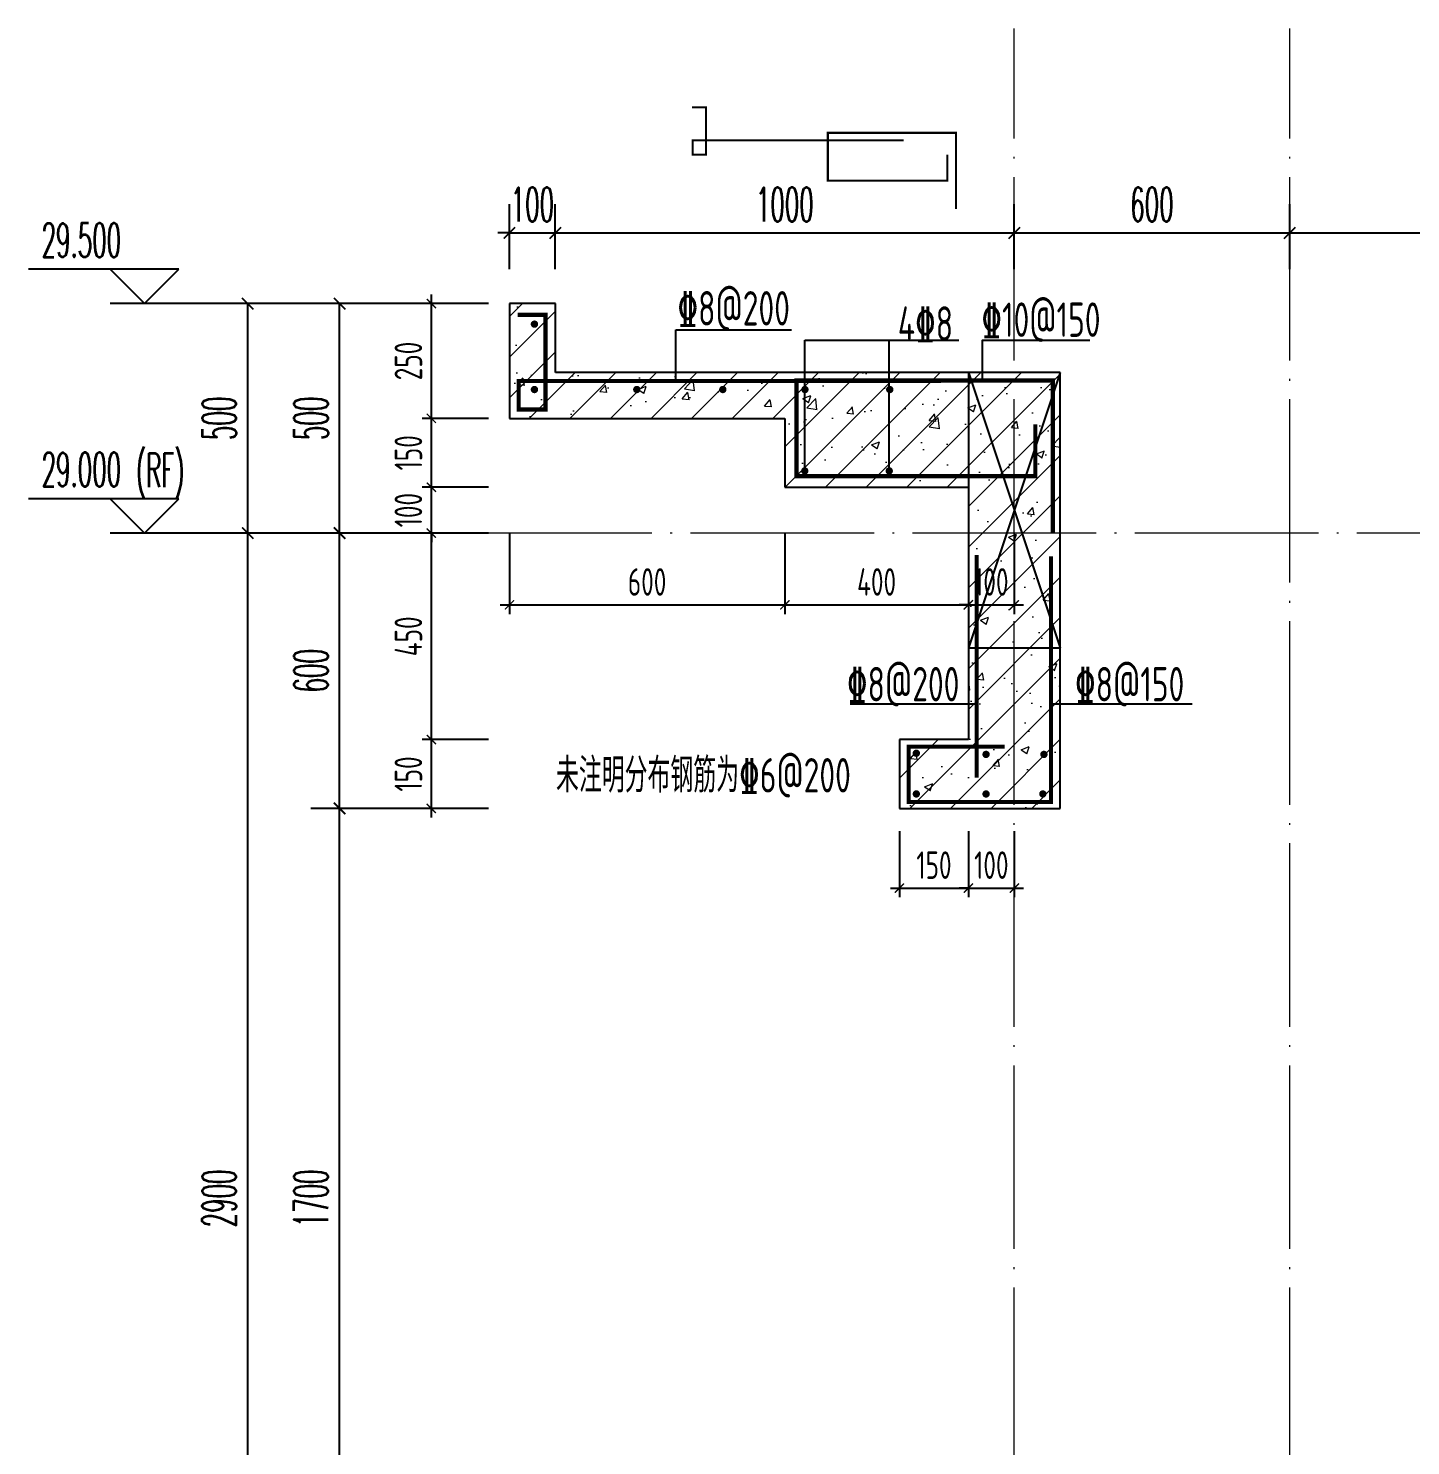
# Model space of a CAD drawing. Extents: x 826826 to 1642106, y -156213 to 399140.
# Drawn here: x 1499238 to 1502250, y 303178 to 306266 of the extents above; entities that cross this region are included whole.
import ezdxf

# ---------------------------------------------------------------- set-up
doc = ezdxf.new("R2010")
doc.units = 0
doc.header["$LTSCALE"] = 1000
doc.linetypes.add('DOTE', pattern=[2.42, 2, -0.2, 0.02, -0.2])
doc.layers.get('0').update_dxf_attribs({"linetype": 'CONTINUOUS'})
doc.layers.get('DEFPOINTS').update_dxf_attribs({"linetype": 'CONTINUOUS'})
for name, color, linetype in [('DIM', 2, 'CONTINUOUS'), ('DIM_ELEV', 3, 'CONTINUOUS'), ('PUB_DIM', 3, 'CONTINUOUS'), ('PUB_TEXT', 2, 'CONTINUOUS'), ('REIN', 6, 'CONTINUOUS'), ('S-大样-砼线', 7, 'CONTINUOUS'), ('S-引出线', 40, 'CONTINUOUS'), ('TEXT', 2, 'CONTINUOUS'), ('WALL', 5, 'CONTINUOUS')]:
    doc.layers.add(name, color=color, linetype=linetype)
doc.layers.add('DOTE', color=251, linetype='DOTE', lineweight=9)
doc.layers.add('PUB_HATCH', color=8, linetype='CONTINUOUS', lineweight=9)
doc.styles.add('_TCH_DIM', font='SIMPLEX.shx', dxfattribs={"width": 0.7, "bigfont": 'GBCBIG.shx'})
doc.styles.add('_TCH_DIM_T3', font='SIMPLEX.shx', dxfattribs={"width": 0.494118, "bigfont": 'GBCBIG.shx'})
doc.styles.add('TSSD_DIMENSION', font='Tssdeng.shx', dxfattribs={"width": 0.7, "bigfont": 'tssdchn.shx'})
doc.styles.add('TSSD_REIN', font='tssdeng.shx', dxfattribs={"width": 0.7, "height": 300, "bigfont": 'tssdchn.shx'})
doc.dimstyles.new('_TCH_ARCH&&25', dxfattribs={"dimtxt": 74.375, "dimasz": 25, "dimexe": 62.5, "dimexo": 75, "dimgap": 25, "dimtad": 1, "dimdec": 0, "dimzin": 0, "dimdsep": 46, "dimtxsty": '_TCH_DIM_T3', "dimblk": 'ARCHTICK', "dimcen": 0.09, "dimclrt": 7, "dimazin": 0, "dimtfac": 1, "dimtdec": 0, "dimtix": 1, "dimtmove": 2, "dimatfit": 3, "dimldrblk": 'ARCHTICK', "dimfxl": 0, "dimtolj": 1, "dimtzin": 0, "dimarcsym": 0})
doc.dimstyles.new('TSSD_20_20', dxfattribs={"dimtxt": 60, "dimasz": 20, "dimexe": 20, "dimexo": 50, "dimgap": 20, "dimtad": 1, "dimdec": 0, "dimzin": 0, "dimdsep": 46, "dimtxsty": 'TSSD_DIMENSION', "dimblk": 'ARCHTICK', "dimblk1": 'ARCHTICK', "dimblk2": 'ARCHTICK', "dimcen": 0, "dimdle": 20, "dimclrt": 7, "dimadec": 0, "dimazin": 0, "dimtfac": 1, "dimtdec": 0, "dimtix": 1, "dimtmove": 2, "dimatfit": 3, "dimfxl": 0, "dimtolj": 1, "dimtzin": 0, "dimarcsym": 0})

# ---------------------------------------------------------------- blocks, each defined once
blk = doc.blocks.new('A$C5C8026AD')
at = {"layer": 'DIM_ELEV'}
for p, q in [((-150, 9275), (-478, 9275)), ((-225, 9200), (-300, 9275)), ((-225, 9200), (-150, 9275)), ((200, 9200), (-300, 9200)), ((-150, 8775), (-478, 8775)), ((-225, 8700), (-300, 8775)), ((-225, 8700), (-150, 8775)), ((200, 8700), (-300, 8700))]:
    blk.add_line(p, q, dxfattribs=at)
at = {"layer": 'PUB_TEXT', "style": '_TCH_DIM', "width": 0.494118}
for s, p in [('29.500', (-449.1, 9301.3)), ('29.000', (-449.1, 8801.3)), ('(RF)', (-243.7, 8800))]:
    blk.add_text(s, height=74.38, dxfattribs=at).set_placement(p)
blk = doc.blocks.new('_ArchTick')
at = {"color": 0, "linetype": 'ByBlock', "const_width": 0.15}
blk.add_lwpolyline([(-0.5, -0.5), (0.5, 0.5)], dxfattribs=at)
blk = doc.blocks.new('*D2061')
at = {"layer": 'DEFPOINTS', "color": 0}
for p in [(1501136.6, 304566.4), (1501286.6, 304566.4), (1501286.6, 304392.7)]:
    blk.add_point(p, dxfattribs=at)
at = {"layer": 'DIM', "color": 0, "lineweight": -2}
for p, q in [((1501136.6, 304516.4), (1501136.6, 304372.7)), ((1501286.6, 304516.4), (1501286.6, 304372.7)), ((1501116.6, 304392.7), (1501306.6, 304392.7))]:
    blk.add_line(p, q, dxfattribs=at)
at = {"layer": 'DIM', "color": 0, "lineweight": -2, "xscale": 20, "yscale": 20, "zscale": 20, "rotation": 180}
blk.add_blockref('_ArchTick', (1501136.6, 304392.7), dxfattribs=at)
at = {"layer": 'DIM', "color": 0, "lineweight": -2, "xscale": 20, "yscale": 20, "zscale": 20}
blk.add_blockref('_ArchTick', (1501286.6, 304392.7), dxfattribs=at)
at = {"layer": 'DIM', "color": 7, "insert": (1501211.6, 304442.7), "char_height": 60, "attachment_point": 5, "style": 'TSSD_DIMENSION'}
blk.add_mtext('\\A1;150', dxfattribs=at)
blk = doc.blocks.new('*D2062')
at = {"layer": 'DEFPOINTS', "color": 0}
for p in [(1501286.6, 304566.4), (1501386.6, 304566.4), (1501386.6, 304392.7)]:
    blk.add_point(p, dxfattribs=at)
at = {"layer": 'DIM', "color": 0, "lineweight": -2}
for p, q in [((1501286.6, 304516.4), (1501286.6, 304372.7)), ((1501386.6, 304516.4), (1501386.6, 304372.7)), ((1501286.6, 304392.7), (1501266.6, 304392.7)), ((1501286.6, 304392.7), (1501386.6, 304392.7)), ((1501386.6, 304392.7), (1501406.6, 304392.7))]:
    blk.add_line(p, q, dxfattribs=at)
at = {"layer": 'DIM', "color": 0, "lineweight": -2, "xscale": 20, "yscale": 20, "zscale": 20}
blk.add_blockref('_ArchTick', (1501286.6, 304392.7), dxfattribs=at)
at = {"layer": 'DIM', "color": 0, "lineweight": -2, "xscale": 20, "yscale": 20, "zscale": 20, "rotation": 180}
blk.add_blockref('_ArchTick', (1501386.6, 304392.7), dxfattribs=at)
at = {"layer": 'DIM', "color": 7, "insert": (1501336.6, 304442.7), "char_height": 60, "attachment_point": 5, "style": 'TSSD_DIMENSION'}
blk.add_mtext('\\A1;100', dxfattribs=at)
blk = doc.blocks.new('*D2063')
at = {"layer": 'DEFPOINTS', "color": 0}
for p in [(1500386.6, 305820.5), (1500286.6, 305666.4), (1500386.6, 305666.4)]:
    blk.add_point(p, dxfattribs=at)
at = {"layer": 'PUB_DIM', "color": 0, "lineweight": -2}
for p, q in [((1500286.6, 305741.4), (1500286.6, 305883)), ((1500386.6, 305741.4), (1500386.6, 305883)), ((1500286.6, 305820.5), (1500261.6, 305820.5)), ((1500286.6, 305820.5), (1500386.6, 305820.5)), ((1500386.6, 305820.5), (1500411.6, 305820.5))]:
    blk.add_line(p, q, dxfattribs=at)
at = {"layer": 'PUB_DIM', "color": 0, "lineweight": -2, "xscale": 25, "yscale": 25, "zscale": 25}
blk.add_blockref('_ArchTick', (1500286.6, 305820.5), dxfattribs=at)
at = {"layer": 'PUB_DIM', "color": 0, "lineweight": -2, "xscale": 25, "yscale": 25, "zscale": 25, "rotation": 180}
blk.add_blockref('_ArchTick', (1500386.6, 305820.5), dxfattribs=at)
at = {"layer": 'PUB_DIM', "color": 7, "insert": (1500336.6, 305882.7), "char_height": 74.38, "attachment_point": 5, "style": '_TCH_DIM_T3'}
blk.add_mtext('\\A1;100', dxfattribs=at)
blk = doc.blocks.new('*D2064')
at = {"layer": 'DEFPOINTS', "color": 0}
for p in [(1501386.6, 305820.5), (1500386.6, 305666.4), (1501386.6, 305666.4)]:
    blk.add_point(p, dxfattribs=at)
at = {"layer": 'PUB_DIM', "color": 0, "lineweight": -2}
for p, q in [((1500386.6, 305741.4), (1500386.6, 305883)), ((1501386.6, 305741.4), (1501386.6, 305883)), ((1500386.6, 305820.5), (1501386.6, 305820.5))]:
    blk.add_line(p, q, dxfattribs=at)
at = {"layer": 'PUB_DIM', "color": 0, "lineweight": -2, "xscale": 25, "yscale": 25, "zscale": 25, "rotation": 180}
blk.add_blockref('_ArchTick', (1500386.6, 305820.5), dxfattribs=at)
at = {"layer": 'PUB_DIM', "color": 0, "lineweight": -2, "xscale": 25, "yscale": 25, "zscale": 25}
blk.add_blockref('_ArchTick', (1501386.6, 305820.5), dxfattribs=at)
at = {"layer": 'PUB_DIM', "color": 7, "insert": (1500886.6, 305882.7), "char_height": 74.38, "attachment_point": 5, "style": '_TCH_DIM_T3'}
blk.add_mtext('\\A1;1000', dxfattribs=at)
blk = doc.blocks.new('*D2065')
at = {"layer": 'DEFPOINTS', "color": 0}
for p in [(1501986.6, 305820.5), (1501386.6, 305666.4), (1501986.6, 305666.4)]:
    blk.add_point(p, dxfattribs=at)
at = {"layer": 'PUB_DIM', "color": 0, "lineweight": -2}
for p, q in [((1501386.6, 305741.4), (1501386.6, 305883)), ((1501986.6, 305741.4), (1501986.6, 305883)), ((1501386.6, 305820.5), (1501986.6, 305820.5))]:
    blk.add_line(p, q, dxfattribs=at)
at = {"layer": 'PUB_DIM', "color": 0, "lineweight": -2, "xscale": 25, "yscale": 25, "zscale": 25, "rotation": 180}
blk.add_blockref('_ArchTick', (1501386.6, 305820.5), dxfattribs=at)
at = {"layer": 'PUB_DIM', "color": 0, "lineweight": -2, "xscale": 25, "yscale": 25, "zscale": 25}
blk.add_blockref('_ArchTick', (1501986.6, 305820.5), dxfattribs=at)
at = {"layer": 'PUB_DIM', "color": 7, "insert": (1501686.6, 305882.7), "char_height": 74.38, "attachment_point": 5, "style": '_TCH_DIM_T3'}
blk.add_mtext('\\A1;600', dxfattribs=at)
blk = doc.blocks.new('*D2066')
at = {"layer": 'DEFPOINTS', "color": 0}
for p in [(1503186.6, 305820.5), (1501986.6, 305666.4), (1503186.6, 305666.4)]:
    blk.add_point(p, dxfattribs=at)
at = {"layer": 'PUB_DIM', "color": 0, "lineweight": -2}
for p, q in [((1501986.6, 305741.4), (1501986.6, 305883)), ((1503186.6, 305741.4), (1503186.6, 305883)), ((1501986.6, 305820.5), (1503186.6, 305820.5))]:
    blk.add_line(p, q, dxfattribs=at)
at = {"layer": 'PUB_DIM', "color": 0, "lineweight": -2, "xscale": 25, "yscale": 25, "zscale": 25, "rotation": 180}
blk.add_blockref('_ArchTick', (1501986.6, 305820.5), dxfattribs=at)
at = {"layer": 'PUB_DIM', "color": 0, "lineweight": -2, "xscale": 25, "yscale": 25, "zscale": 25}
blk.add_blockref('_ArchTick', (1503186.6, 305820.5), dxfattribs=at)
at = {"layer": 'PUB_DIM', "color": 7, "insert": (1502586.6, 305882.7), "char_height": 74.38, "attachment_point": 5, "style": '_TCH_DIM_T3'}
blk.add_mtext('\\A1;1200', dxfattribs=at)
blk = doc.blocks.new('*D2067')
at = {"layer": 'DEFPOINTS', "color": 0}
for p in [(1500286.6, 305216.4), (1500886.6, 305216.4), (1500886.6, 305009.9)]:
    blk.add_point(p, dxfattribs=at)
at = {"layer": 'DIM', "color": 0, "lineweight": -2}
for p, q in [((1500286.6, 305166.4), (1500286.6, 304989.9)), ((1500886.6, 305166.4), (1500886.6, 304989.9)), ((1500266.6, 305009.9), (1500906.6, 305009.9))]:
    blk.add_line(p, q, dxfattribs=at)
at = {"layer": 'DIM', "color": 0, "lineweight": -2, "xscale": 20, "yscale": 20, "zscale": 20, "rotation": 180}
blk.add_blockref('_ArchTick', (1500286.6, 305009.9), dxfattribs=at)
at = {"layer": 'DIM', "color": 0, "lineweight": -2, "xscale": 20, "yscale": 20, "zscale": 20}
blk.add_blockref('_ArchTick', (1500886.6, 305009.9), dxfattribs=at)
at = {"layer": 'DIM', "color": 7, "insert": (1500586.6, 305059.9), "char_height": 60, "attachment_point": 5, "style": 'TSSD_DIMENSION'}
blk.add_mtext('\\A1;600', dxfattribs=at)
blk = doc.blocks.new('*D2068')
at = {"layer": 'DEFPOINTS', "color": 0}
for p in [(1500886.6, 305216.4), (1501286.6, 305216.4), (1501286.6, 305009.9)]:
    blk.add_point(p, dxfattribs=at)
at = {"layer": 'DIM', "color": 0, "lineweight": -2}
for p, q in [((1500886.6, 305166.4), (1500886.6, 304989.9)), ((1501286.6, 305166.4), (1501286.6, 304989.9)), ((1500866.6, 305009.9), (1501306.6, 305009.9))]:
    blk.add_line(p, q, dxfattribs=at)
at = {"layer": 'DIM', "color": 0, "lineweight": -2, "xscale": 20, "yscale": 20, "zscale": 20, "rotation": 180}
blk.add_blockref('_ArchTick', (1500886.6, 305009.9), dxfattribs=at)
at = {"layer": 'DIM', "color": 0, "lineweight": -2, "xscale": 20, "yscale": 20, "zscale": 20}
blk.add_blockref('_ArchTick', (1501286.6, 305009.9), dxfattribs=at)
at = {"layer": 'DIM', "color": 7, "insert": (1501086.6, 305059.9), "char_height": 60, "attachment_point": 5, "style": 'TSSD_DIMENSION'}
blk.add_mtext('\\A1;400', dxfattribs=at)
blk = doc.blocks.new('*D2069')
at = {"layer": 'DEFPOINTS', "color": 0}
for p in [(1501286.6, 305216.4), (1501386.6, 305216.4), (1501386.6, 305009.9)]:
    blk.add_point(p, dxfattribs=at)
at = {"layer": 'DIM', "color": 0, "lineweight": -2}
for p, q in [((1501286.6, 305166.4), (1501286.6, 304989.9)), ((1501386.6, 305166.4), (1501386.6, 304989.9)), ((1501286.6, 305009.9), (1501266.6, 305009.9)), ((1501286.6, 305009.9), (1501386.6, 305009.9)), ((1501386.6, 305009.9), (1501406.6, 305009.9))]:
    blk.add_line(p, q, dxfattribs=at)
at = {"layer": 'DIM', "color": 0, "lineweight": -2, "xscale": 20, "yscale": 20, "zscale": 20}
blk.add_blockref('_ArchTick', (1501286.6, 305009.9), dxfattribs=at)
at = {"layer": 'DIM', "color": 0, "lineweight": -2, "xscale": 20, "yscale": 20, "zscale": 20, "rotation": 180}
blk.add_blockref('_ArchTick', (1501386.6, 305009.9), dxfattribs=at)
at = {"layer": 'DIM', "color": 7, "insert": (1501336.6, 305059.9), "char_height": 60, "attachment_point": 5, "style": 'TSSD_DIMENSION'}
blk.add_mtext('\\A1;100', dxfattribs=at)
blk = doc.blocks.new('*D2072')
at = {"layer": 'DEFPOINTS', "color": 0}
for p in [(1500116.5, 305666.4), (1500291.1, 305666.4), (1500291.1, 305416.4)]:
    blk.add_point(p, dxfattribs=at)
at = {"layer": 'DIM', "color": 0, "lineweight": -2}
for p, q in [((1500116.5, 305396.4), (1500116.5, 305686.4)), ((1500241.1, 305666.4), (1500096.5, 305666.4)), ((1500241.1, 305416.4), (1500096.5, 305416.4))]:
    blk.add_line(p, q, dxfattribs=at)
at = {"layer": 'DIM', "color": 0, "lineweight": -2, "xscale": 20, "yscale": 20, "zscale": 20}
for p, rotation in [((1500116.5, 305666.4), 90), ((1500116.5, 305416.4), 270)]:
    blk.add_blockref('_ArchTick', p, dxfattribs=dict(at, rotation=rotation))
at = {"layer": 'DIM', "color": 7, "insert": (1500066.5, 305541.4), "char_height": 60, "attachment_point": 5, "rotation": 90, "style": 'TSSD_DIMENSION'}
blk.add_mtext('\\A1;250', dxfattribs=at)
blk = doc.blocks.new('*D2073')
at = {"layer": 'DEFPOINTS', "color": 0}
for p in [(1500116.5, 305416.4), (1500291.1, 305416.4), (1500291.1, 305266.4)]:
    blk.add_point(p, dxfattribs=at)
at = {"layer": 'DIM', "color": 0, "lineweight": -2}
for p, q in [((1500116.5, 305246.4), (1500116.5, 305436.4)), ((1500241.1, 305416.4), (1500096.5, 305416.4)), ((1500241.1, 305266.4), (1500096.5, 305266.4))]:
    blk.add_line(p, q, dxfattribs=at)
at = {"layer": 'DIM', "color": 0, "lineweight": -2, "xscale": 20, "yscale": 20, "zscale": 20}
for p, rotation in [((1500116.5, 305416.4), 90), ((1500116.5, 305266.4), 270)]:
    blk.add_blockref('_ArchTick', p, dxfattribs=dict(at, rotation=rotation))
at = {"layer": 'DIM', "color": 7, "insert": (1500066.5, 305341.4), "char_height": 60, "attachment_point": 5, "rotation": 90, "style": 'TSSD_DIMENSION'}
blk.add_mtext('\\A1;150', dxfattribs=at)
blk = doc.blocks.new('*D2074')
at = {"layer": 'DEFPOINTS', "color": 0}
for p in [(1500116.5, 305266.4), (1500291.1, 305266.4), (1500291.1, 305166.4)]:
    blk.add_point(p, dxfattribs=at)
at = {"layer": 'DIM', "color": 0, "lineweight": -2}
for p, q in [((1500116.5, 305266.4), (1500116.5, 305286.4)), ((1500241.1, 305266.4), (1500096.5, 305266.4)), ((1500116.5, 305166.4), (1500116.5, 305266.4)), ((1500241.1, 305166.4), (1500096.5, 305166.4)), ((1500116.5, 305166.4), (1500116.5, 305146.4))]:
    blk.add_line(p, q, dxfattribs=at)
at = {"layer": 'DIM', "color": 0, "lineweight": -2, "xscale": 20, "yscale": 20, "zscale": 20}
for p, rotation in [((1500116.5, 305266.4), 270), ((1500116.5, 305166.4), 90)]:
    blk.add_blockref('_ArchTick', p, dxfattribs=dict(at, rotation=rotation))
at = {"layer": 'DIM', "color": 7, "insert": (1500066.5, 305216.4), "char_height": 60, "attachment_point": 5, "rotation": 90, "style": 'TSSD_DIMENSION'}
blk.add_mtext('\\A1;100', dxfattribs=at)
blk = doc.blocks.new('*D2075')
at = {"layer": 'DEFPOINTS', "color": 0}
for p in [(1500116.5, 305166.4), (1500291.1, 305166.4), (1500291.1, 304716.4)]:
    blk.add_point(p, dxfattribs=at)
at = {"layer": 'DIM', "color": 0, "lineweight": -2}
for p, q in [((1500116.5, 304696.4), (1500116.5, 305186.4)), ((1500241.1, 305166.4), (1500096.5, 305166.4)), ((1500241.1, 304716.4), (1500096.5, 304716.4))]:
    blk.add_line(p, q, dxfattribs=at)
at = {"layer": 'DIM', "color": 0, "lineweight": -2, "xscale": 20, "yscale": 20, "zscale": 20}
for p, rotation in [((1500116.5, 305166.4), 90), ((1500116.5, 304716.4), 270)]:
    blk.add_blockref('_ArchTick', p, dxfattribs=dict(at, rotation=rotation))
at = {"layer": 'DIM', "color": 7, "insert": (1500066.5, 304941.4), "char_height": 60, "attachment_point": 5, "rotation": 90, "style": 'TSSD_DIMENSION'}
blk.add_mtext('\\A1;450', dxfattribs=at)
blk = doc.blocks.new('*D2076')
at = {"layer": 'DEFPOINTS', "color": 0}
for p in [(1500116.5, 304716.4), (1500291.1, 304716.4), (1500291.1, 304566.4)]:
    blk.add_point(p, dxfattribs=at)
at = {"layer": 'DIM', "color": 0, "lineweight": -2}
for p, q in [((1500241.1, 304716.4), (1500096.5, 304716.4)), ((1500116.5, 304546.4), (1500116.5, 304736.4)), ((1500241.1, 304566.4), (1500096.5, 304566.4))]:
    blk.add_line(p, q, dxfattribs=at)
at = {"layer": 'DIM', "color": 0, "lineweight": -2, "xscale": 20, "yscale": 20, "zscale": 20}
for p, rotation in [((1500116.5, 304716.4), 90), ((1500116.5, 304566.4), 270)]:
    blk.add_blockref('_ArchTick', p, dxfattribs=dict(at, rotation=rotation))
at = {"layer": 'DIM', "color": 7, "insert": (1500066.5, 304641.4), "char_height": 60, "attachment_point": 5, "rotation": 90, "style": 'TSSD_DIMENSION'}
blk.add_mtext('\\A1;150', dxfattribs=at)
blk = doc.blocks.new('*D2112')
at = {"layer": 'DEFPOINTS', "color": 0}
for p in [(1499916.5, 304566.4), (1500216.5, 304566.4), (1500216.5, 302866.4)]:
    blk.add_point(p, dxfattribs=at)
at = {"layer": 'PUB_DIM', "color": 0, "lineweight": -2}
for p, q in [((1500141.5, 304566.4), (1499854, 304566.4)), ((1499916.5, 302866.4), (1499916.5, 304566.4)), ((1500141.5, 302866.4), (1499854, 302866.4))]:
    blk.add_line(p, q, dxfattribs=at)
at = {"layer": 'PUB_DIM', "color": 0, "lineweight": -2, "xscale": 25, "yscale": 25, "zscale": 25}
for p, rotation in [((1499916.5, 304566.4), 90), ((1499916.5, 302866.4), 270)]:
    blk.add_blockref('_ArchTick', p, dxfattribs=dict(at, rotation=rotation))
at = {"layer": 'PUB_DIM', "color": 7, "insert": (1499854.3, 303716.4), "char_height": 74.38, "attachment_point": 5, "rotation": 90, "style": '_TCH_DIM_T3'}
blk.add_mtext('\\A1;1700', dxfattribs=at)
blk = doc.blocks.new('*D2113')
at = {"layer": 'DEFPOINTS', "color": 0}
for p in [(1499916.5, 305166.4), (1500216.5, 305166.4), (1500216.5, 304566.4)]:
    blk.add_point(p, dxfattribs=at)
at = {"layer": 'PUB_DIM', "color": 0, "lineweight": -2}
for p, q in [((1500141.5, 305166.4), (1499854, 305166.4)), ((1499916.5, 304566.4), (1499916.5, 305166.4)), ((1500141.5, 304566.4), (1499854, 304566.4))]:
    blk.add_line(p, q, dxfattribs=at)
at = {"layer": 'PUB_DIM', "color": 0, "lineweight": -2, "xscale": 25, "yscale": 25, "zscale": 25}
for p, rotation in [((1499916.5, 305166.4), 90), ((1499916.5, 304566.4), 270)]:
    blk.add_blockref('_ArchTick', p, dxfattribs=dict(at, rotation=rotation))
at = {"layer": 'PUB_DIM', "color": 7, "insert": (1499854.3, 304866.4), "char_height": 74.38, "attachment_point": 5, "rotation": 90, "style": '_TCH_DIM_T3'}
blk.add_mtext('\\A1;600', dxfattribs=at)
blk = doc.blocks.new('*D2114')
at = {"layer": 'DEFPOINTS', "color": 0}
for p in [(1499916.5, 305666.4), (1500216.5, 305666.4), (1500216.5, 305166.4)]:
    blk.add_point(p, dxfattribs=at)
at = {"layer": 'PUB_DIM', "color": 0, "lineweight": -2}
for p, q in [((1500141.5, 305666.4), (1499854, 305666.4)), ((1499916.5, 305166.4), (1499916.5, 305666.4)), ((1500141.5, 305166.4), (1499854, 305166.4))]:
    blk.add_line(p, q, dxfattribs=at)
at = {"layer": 'PUB_DIM', "color": 0, "lineweight": -2, "xscale": 25, "yscale": 25, "zscale": 25}
for p, rotation in [((1499916.5, 305666.4), 90), ((1499916.5, 305166.4), 270)]:
    blk.add_blockref('_ArchTick', p, dxfattribs=dict(at, rotation=rotation))
at = {"layer": 'PUB_DIM', "color": 7, "insert": (1499854.3, 305416.4), "char_height": 74.38, "attachment_point": 5, "rotation": 90, "style": '_TCH_DIM_T3'}
blk.add_mtext('\\A1;500', dxfattribs=at)
blk = doc.blocks.new('*D2121')
at = {"layer": 'DEFPOINTS', "color": 0}
for p in [(1499716.5, 305166.4), (1500216.5, 305166.4), (1500216.5, 302266.4)]:
    blk.add_point(p, dxfattribs=at)
at = {"layer": 'PUB_DIM', "color": 0, "lineweight": -2}
for p, q in [((1500141.5, 305166.4), (1499654, 305166.4)), ((1499716.5, 302266.4), (1499716.5, 305166.4)), ((1500141.5, 302266.4), (1499654, 302266.4))]:
    blk.add_line(p, q, dxfattribs=at)
at = {"layer": 'PUB_DIM', "color": 0, "lineweight": -2, "xscale": 25, "yscale": 25, "zscale": 25}
for p, rotation in [((1499716.5, 305166.4), 90), ((1499716.5, 302266.4), 270)]:
    blk.add_blockref('_ArchTick', p, dxfattribs=dict(at, rotation=rotation))
at = {"layer": 'PUB_DIM', "color": 7, "insert": (1499654.3, 303716.4), "char_height": 74.38, "attachment_point": 5, "rotation": 90, "style": '_TCH_DIM_T3'}
blk.add_mtext('\\A1;2900', dxfattribs=at)
blk = doc.blocks.new('*D2122')
at = {"layer": 'DEFPOINTS', "color": 0}
for p in [(1499716.5, 305666.4), (1500216.5, 305666.4), (1500216.5, 305166.4)]:
    blk.add_point(p, dxfattribs=at)
at = {"layer": 'PUB_DIM', "color": 0, "lineweight": -2}
for p, q in [((1500141.5, 305666.4), (1499654, 305666.4)), ((1499716.5, 305166.4), (1499716.5, 305666.4)), ((1500141.5, 305166.4), (1499654, 305166.4))]:
    blk.add_line(p, q, dxfattribs=at)
at = {"layer": 'PUB_DIM', "color": 0, "lineweight": -2, "xscale": 25, "yscale": 25, "zscale": 25}
for p, rotation in [((1499716.5, 305666.4), 90), ((1499716.5, 305166.4), 270)]:
    blk.add_blockref('_ArchTick', p, dxfattribs=dict(at, rotation=rotation))
at = {"layer": 'PUB_DIM', "color": 7, "insert": (1499654.3, 305416.4), "char_height": 74.38, "attachment_point": 5, "rotation": 90, "style": '_TCH_DIM_T3'}
blk.add_mtext('\\A1;500', dxfattribs=at)
blk = doc.blocks.new('A$C554E5645')
at = {"layer": 'REIN'}
for points in [[(382.1, 1518.4, 4.5, 4.5, 0), (412.4, 1518.4, 4.5, 4.5, 0), (412.4, 1415.2, 4.5, 4.5, 0), (383.2, 1415.2, 4.5, 4.5, 0), (383.2, 1446.3, 4.5, 4.5, 0), (843.2, 1446.3, 4.5, 4.5, 0)], [(2.2, 1065.9, 9, 9, 0), (62.7, 1065.9, 9, 9, 0), (62.7, 859.6, 9, 9, 0), (4.5, 859.6, 9, 9, 0), (4.5, 921.8, 9, 9, 0), (924.4, 921.8, 9, 9, 0)], [(1063.2, 125, 9, 9, 0), (854.1, 125, 9, 9, 0), (854.1, 4.5, 9, 9, 0), (1164.3, 4.5, 9, 9, 0), (1164.3, 539.4, 9, 9, 0)], [(1002.3, 542.3, 9, 9, 0), (1002.3, 57.2, 9, 9, 0)]]:
    blk.add_lwpolyline(points, format="xyseb", dxfattribs=at)
for points, const_width in [([(957.2, 1296.4), (957.2, 1462.6), (678, 1462.6), (678, 1358.4), (938.1, 1358.4), (938.1, 1414.8)], 4.5), ([(1168.1, 590.4), (1168.1, 922.8), (609.8, 922.8), (609.8, 714.5), (1130.1, 714.5), (1130.1, 827.2)], 9)]:
    blk.add_lwpolyline(points, dxfattribs=dict(at, const_width=const_width))
at = {"layer": 'REIN', "const_width": 8}
for points in [[(34.7, 1045.7, 1), (42.7, 1045.7, 1)], [(34.7, 903.2, 1), (42.7, 903.2, 1)], [(257.7, 903.2, 1), (265.7, 903.2, 1)], [(445.1, 903.2, 1), (453.1, 903.2, 1)], [(624.1, 903.2, 1), (632.1, 903.2, 1)], [(808.9, 903.2, 1), (816.9, 903.2, 1)], [(623.7, 725.8, 1), (631.7, 725.8, 1)], [(807.7, 725.8, 1), (815.7, 725.8, 1)], [(866.8, 110.6, 1), (874.8, 110.6, 1)], [(1018.7, 108, 1), (1026.7, 108, 1)], [(1144.8, 108, 1), (1152.8, 108, 1)], [(866.8, 21.8, 1), (874.8, 21.8, 1)], [(1018.7, 21.8, 1), (1026.7, 21.8, 1)], [(1142.4, 21.8, 1), (1150.4, 21.8, 1)]]:
    blk.add_lwpolyline(points, format="xyb", close=True, dxfattribs=at)
at = {"layer": 'S-大样-砼线'}
for p, q in [((984.3, 940.4), (1184.3, 340.3)), ((1184.3, 940.4), (984.3, 340.3))]:
    blk.add_line(p, q, dxfattribs=at)
blk.add_lwpolyline([(1184.3, 940.4), (984.3, 940.4), (984.3, 340.3), (1184.3, 340.3)], close=True, dxfattribs=at)
at = {"layer": 'S-引出线'}
for p, q in [((347.1, 921.8), (347.1, 1033.5)), ((347.1, 1033.5), (598.5, 1033.5)), ((627.7, 725.8), (627.7, 1010.5)), ((627.7, 1010.5), (963.3, 1010.5)), ((811.7, 725.8), (811.7, 1010.5)), ((726.4, 218.4), (1002.3, 218.4)), ((1164.3, 218.4), (1472, 218.4))]:
    blk.add_line(p, q, dxfattribs=at)
blk.add_lwpolyline([(1014.7, 922.8), (1014.7, 1010.6), (1249, 1010.6)], dxfattribs=at)
at = {"layer": 'TEXT', "style": 'TSSD_REIN', "width": 0.7}
for s, p in [('%%1328@200', (350.3, 1042.7)), ('4%%1328', (830.4, 1009.4)), ('%%13210@150', (1012.5, 1018)), ('%%1328@200', (719.6, 223.6)), ('%%1328@150', (1216.5, 223.6)), ('未注明分布钢筋为%%1326@200', (85.6, 25))]:
    blk.add_text(s, height=75, rotation=0, dxfattribs=at).set_placement(p)
blk = doc.blocks.new('20210805.14471801')
at = {"layer": 'TEXT'}
blk.add_blockref('A$C554E5645', (-2.2, -4.5), dxfattribs=at)

msp = doc.modelspace()

# ---------------------------------------------------------------- hatches: boundary and pattern name
at = {"layer": 'PUB_HATCH'}
h = msp.add_hatch(dxfattribs=at)
h.set_pattern_fill('钢筋混凝土', color=256, scale=25, style=0)
h.set_pattern_definition([(45, (689015.794, 456209.414), (-44.194174, 44.194174), []), (50, (689015.8, 456209.41), (179.315046, -15.688034), [18.75, -206.25]), (355, (689015.8, 456209.41), (-34.687833, 188.048033), [15, -165]), (100.4514, (689030.74, 456208.1), (144.627345, 172.359886), [15.935047, -175.28553]), (46.1842, (689015.8, 456259.41), (266.81026, -41.379754), [28.125, -309.375]), (96.6356, (689038.03, 456255.97), (233.66568, 243.52947), [23.90257, -262.92825]), (351.1842, (689015.8, 456259.41), (233.66549, 243.52965), [22.5, -247.5]), (21, (689040.8, 456246.91), (149.226763, -100.654723), [18.75, -206.25]), (326, (689040.8, 456246.91), (60.828833, 181.28751), [15, -165]), (71.4514, (689053.23, 456238.53), (210.055657, 80.632624), [15.935047, -175.28553]), (37.5, (689015.794, 456209.414), (3.039964, 83.2234635), [0, -163, 0, -167.5, 0, -165.625]), (7.5, (689015.79, 456209.41), (65.767384, 98.602928), [0, -95.5, 0, -159.25, 0, -63.125]), (327.5, (688960.044, 456209.414), (133.455609, -5.638718), [0, -62.5, 0, -195, 0, -258.75]), (317.5, (688935.04, 456209.41), (145.796542, 25.026246), [0, -81.25, 0, -129.5, 0, -183.75])])
h.paths.add_polyline_path([(1501486.65, 305516.38), (1500386.65, 305516.38), (1500386.65, 305666.38), (1500286.65, 305666.38), (1500286.65, 305416.38), (1500886.65, 305416.38), (1500886.65, 305266.38), (1501286.65, 305266.38), (1501286.65, 304716.38), (1501136.65, 304716.38), (1501136.65, 304566.38), (1501486.65, 304566.38)])

# ---------------------------------------------------------------- linework, layer by layer
at = {"layer": 'DOTE', "color": 1, "linetype": 'DOTE', "ltscale": 0.2}
for p, q in [((1501386.65, 286666.38), (1501386.65, 306266.39)), ((1501986.65, 286666.38), (1501986.65, 306266.39)), ((1503985.17, 305166.39), (1500216.45, 305166.39))]:
    msp.add_line(p, q, dxfattribs=at)
at = {"layer": 'WALL'}
for p, q in [((1500386.65, 305666.38), (1500286.65, 305666.38)), ((1500286.65, 305666.38), (1500286.65, 305416.38)), ((1500386.65, 305516.38), (1500386.65, 305666.38)), ((1501486.65, 305516.38), (1500386.65, 305516.38)), ((1501486.65, 304566.38), (1501486.65, 305516.38)), ((1500286.65, 305416.38), (1500886.65, 305416.38)), ((1500886.65, 305416.38), (1500886.65, 305266.38)), ((1500886.65, 305266.38), (1501286.65, 305266.38)), ((1501286.65, 305266.38), (1501286.65, 304716.38)), ((1501286.65, 304716.38), (1501136.65, 304716.38)), ((1501136.65, 304716.38), (1501136.65, 304566.38)), ((1501136.65, 304566.38), (1501486.65, 304566.38))]:
    msp.add_line(p, q, dxfattribs=at)

# ---------------------------------------------------------------- block references
msp.add_blockref('A$C5C8026AD', (1499716.45, 296466.38))
at = {"layer": 'S-大样-砼线'}
msp.add_blockref('20210805.14471801', (1500304.59, 304580.53), dxfattribs=at)

# ---------------------------------------------------------------- dimensions: what is measured, and where the dimension line sits
at = {"layer": 'DIM'}
for p1, p2, distance, picture, middle in [((1500291.06, 305416.38), (1500291.06, 305666.38), 174.61, '*D2072', (1500066.45, 305541.38)), ((1500291.06, 305266.38), (1500291.06, 305416.38), 174.61, '*D2073', (1500066.45, 305341.38)), ((1500291.06, 305166.38), (1500291.06, 305266.38), 174.61, '*D2074', (1500066.45, 305216.38)), ((1500286.65, 305216.38), (1500886.65, 305216.38), -206.45, '*D2067', (1500586.65, 305059.93)), ((1500886.65, 305216.38), (1501286.65, 305216.38), -206.45, '*D2068', (1501086.65, 305059.93)), ((1501286.65, 305216.38), (1501386.65, 305216.38), -206.45, '*D2069', (1501336.65, 305059.93)), ((1500291.06, 304716.38), (1500291.06, 305166.38), 174.61, '*D2075', (1500066.45, 304941.38)), ((1500291.06, 304566.38), (1500291.06, 304716.38), 174.61, '*D2076', (1500066.45, 304641.38)), ((1501136.65, 304566.38), (1501286.65, 304566.38), -173.71, '*D2061', (1501211.65, 304442.67)), ((1501286.65, 304566.38), (1501386.65, 304566.38), -173.71, '*D2062', (1501336.65, 304442.67))]:
    dim = msp.add_aligned_dim(p1=p1, p2=p2, distance=distance, dimstyle='TSSD_20_20', dxfattribs=at)
    dim.commit()
    dim.dimension.update_dxf_attribs({"geometry": picture, "text_midpoint": middle})
at = {"layer": 'PUB_DIM'}
for p1, p2, distance, picture, middle in [((1500286.65, 305666.38), (1500386.65, 305666.38), 154.16, '*D2063', (1500336.65, 305882.73)), ((1500386.65, 305666.38), (1501386.65, 305666.38), 154.16, '*D2064', (1500886.65, 305882.73)), ((1501386.65, 305666.38), (1501986.65, 305666.38), 154.16, '*D2065', (1501686.65, 305882.73)), ((1501986.65, 305666.38), (1503186.65, 305666.38), 154.16, '*D2066', (1502586.65, 305882.73)), ((1500216.45, 305166.38), (1500216.45, 305666.38), 500, '*D2122', (1499654.26, 305416.38)), ((1500216.45, 305166.38), (1500216.45, 305666.38), 300, '*D2114', (1499854.26, 305416.38)), ((1500216.45, 302266.38), (1500216.45, 305166.38), 500, '*D2121', (1499654.26, 303716.38)), ((1500216.45, 304566.38), (1500216.45, 305166.38), 300, '*D2113', (1499854.26, 304866.38)), ((1500216.45, 302866.38), (1500216.45, 304566.38), 300, '*D2112', (1499854.26, 303716.38))]:
    dim = msp.add_aligned_dim(p1=p1, p2=p2, distance=distance, dimstyle='_TCH_ARCH&&25', dxfattribs=at)
    dim.commit()
    dim.dimension.update_dxf_attribs({"geometry": picture, "text_midpoint": middle})

doc.saveas('drawing.dxf')
